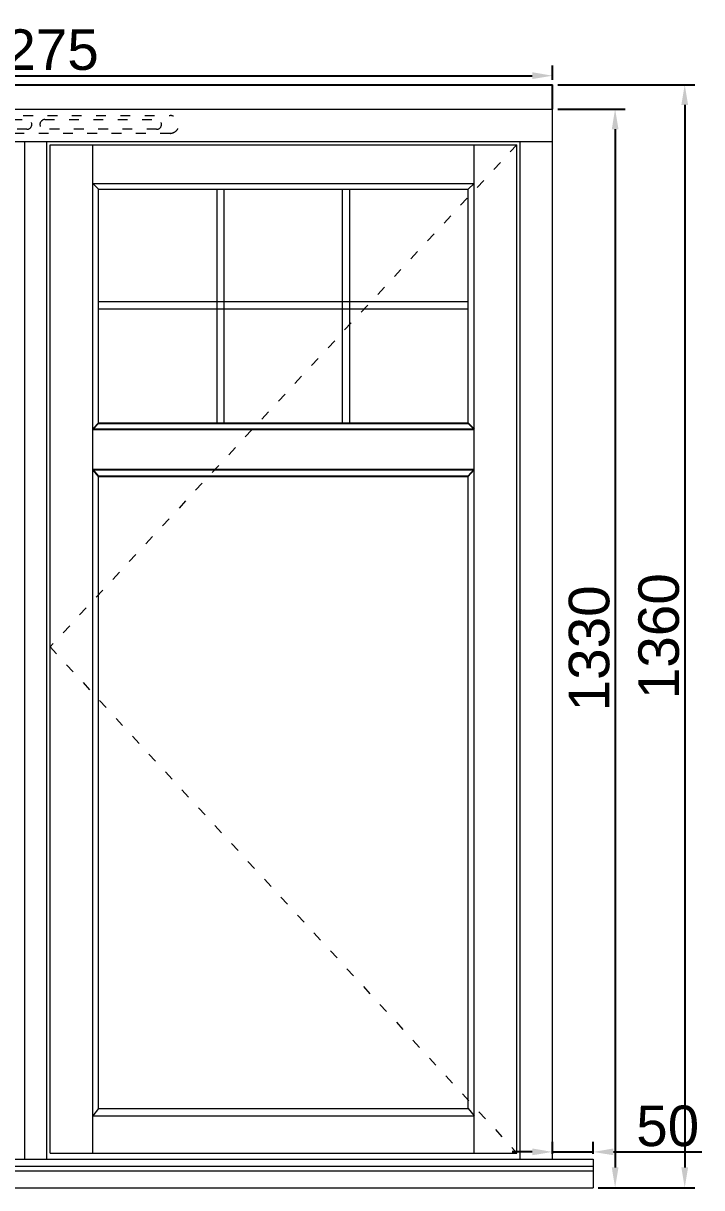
# Model space of a CAD drawing. Header units: millimetres. Extents: x 0 to 182016, y 11 to 3710.
# Drawn here: x 32548 to 33385, y 1312 to 2748 of the extents above; entities that cross this region are included whole.
import ezdxf

# ---------------------------------------------------------------- set-up
doc = ezdxf.new("R2010")
doc.units = ezdxf.units.MM
doc.linetypes.add('ACAD_ISO03W100', pattern=[30, 12, -18])
doc.styles.get("Standard").update_dxf_attribs({"font": 'arial.ttf'})
doc.dimstyles.new('Padidinti matmenys', dxfattribs={"dimscale": 10, "dimtxt": 5, "dimasz": 2.5, "dimexe": 1.25, "dimexo": 0.625, "dimtad": 1, "dimdec": 1, "dimtxsty": 'Standard', "dimcen": 2.5, "dimadec": 0, "dimazin": 0, "dimtfac": 1, "dimtdec": 1, "dimtmove": 0, "dimatfit": 3, "dimfxl": 1, "dimarcsym": 0})

# ---------------------------------------------------------------- blocks, each defined once
blk = doc.blocks.new('*D1146')
at = {"color": 0, "lineweight": -2, "transparency": 16777216}
for p, q in [((31925.9, 2678.4), (31925.9, 2695.8)), ((33200.9, 2678.4), (33200.9, 2695.8)), ((31950.9, 2683.3), (33175.9, 2683.3))]:
    blk.add_line(p, q, dxfattribs=at)
at = {"color": 0, "transparency": 16777216}
for points in [[(31950.9, 2687.5), (31950.9, 2679.2), (31925.9, 2683.3)], [(33175.9, 2687.5), (33175.9, 2679.2), (33200.9, 2683.3)]]:
    blk.add_solid(points, dxfattribs=at)
at = {"layer": 'Defpoints', "color": 0, "transparency": 16777216}
for p in [(31925.9, 2672.2), (33200.9, 2683.3), (33200.9, 2672.2)]:
    blk.add_point(p, dxfattribs=at)
at = {"color": 0, "lineweight": 5, "transparency": 16777216, "insert": (32563.4, 2715.1), "char_height": 50, "attachment_point": 5}
blk.add_mtext('1275', dxfattribs=at)
blk = doc.blocks.new('*D1147')
at = {"color": 0, "lineweight": -2, "transparency": 16777216}
for p, q in [((33207.2, 2642.2), (33290.5, 2642.2)), ((33278, 2617.2), (33278, 1337.2)), ((33257.2, 1312.2), (33290.5, 1312.2))]:
    blk.add_line(p, q, dxfattribs=at)
at = {"color": 0, "transparency": 16777216}
for points in [[(33273.9, 2617.2), (33282.2, 2617.2), (33278, 2642.2)], [(33273.9, 1337.2), (33282.2, 1337.2), (33278, 1312.2)]]:
    blk.add_solid(points, dxfattribs=at)
at = {"layer": 'Defpoints', "color": 0, "transparency": 16777216}
for p in [(33200.9, 2642.2), (33250.9, 1312.2), (33278, 1312.2)]:
    blk.add_point(p, dxfattribs=at)
at = {"color": 0, "lineweight": 5, "transparency": 16777216, "insert": (33246.2, 1977.2), "char_height": 50, "attachment_point": 5, "rotation": 90}
blk.add_mtext('1330', dxfattribs=at)
blk = doc.blocks.new('*D1926')
at = {"color": 0, "lineweight": -2, "ltscale": 0.1, "transparency": 16777216}
for p, q in [((33200.9, 1353.8), (33200.9, 1368.8)), ((33250.9, 1353.8), (33250.9, 1368.8)), ((33175.9, 1356.3), (33150.9, 1356.3)), ((33200.9, 1356.3), (33250.9, 1356.3)), ((33275.9, 1356.3), (33384.9, 1356.3))]:
    blk.add_line(p, q, dxfattribs=at)
at = {"color": 0, "ltscale": 0.1, "transparency": 16777216}
for points in [[(33175.9, 1360.5), (33175.9, 1352.2), (33200.9, 1356.3)], [(33275.9, 1360.5), (33275.9, 1352.2), (33250.9, 1356.3)]]:
    blk.add_solid(points, dxfattribs=at)
at = {"layer": 'Defpoints', "color": 0, "ltscale": 0.1, "transparency": 16777216}
for p in [(33250.9, 1356.3), (33200.9, 1347.5), (33250.9, 1347.5)]:
    blk.add_point(p, dxfattribs=at)
at = {"color": 0, "ltscale": 0.1, "transparency": 16777216, "insert": (33342.9, 1388.1), "char_height": 50, "attachment_point": 5}
blk.add_mtext('50', dxfattribs=at)
blk = doc.blocks.new('*D1928')
at = {"color": 0, "lineweight": -2, "ltscale": 0.1, "transparency": 16777216}
for p, q in [((33207.2, 2672.2), (33376.4, 2672.2)), ((33363.9, 2647.2), (33363.9, 1337.2)), ((33257.2, 1312.2), (33376.4, 1312.2))]:
    blk.add_line(p, q, dxfattribs=at)
at = {"color": 0, "ltscale": 0.1, "transparency": 16777216}
for points in [[(33359.7, 2647.2), (33368.1, 2647.2), (33363.9, 2672.2)], [(33359.7, 1337.2), (33368.1, 1337.2), (33363.9, 1312.2)]]:
    blk.add_solid(points, dxfattribs=at)
at = {"layer": 'Defpoints', "color": 0, "ltscale": 0.1, "transparency": 16777216}
for p in [(33200.9, 2672.2), (33250.9, 1312.2), (33363.9, 1312.2)]:
    blk.add_point(p, dxfattribs=at)
at = {"color": 0, "ltscale": 0.1, "transparency": 16777216, "insert": (33332.1, 1992.2), "char_height": 50, "attachment_point": 5, "rotation": 90}
blk.add_mtext('1360', dxfattribs=at)
blk = doc.blocks.new('tv')
at = {"linetype": 'ACAD_ISO03W100', "lineweight": 5}
for p, q in [((29400.1, 41533.7), (29731.1, 41533.7)), ((29731.1, 41511.7), (29400.1, 41511.7))]:
    blk.add_line(p, q, dxfattribs=at)
for points in [[(29416.6, 41528.7), (29554.6, 41528.7, -1), (29554.6, 41516.7), (29416.6, 41516.7, -1)], [(29576.6, 41516.7, -1), (29576.6, 41528.7), (29714.6, 41528.7, -1), (29714.6, 41516.7)]]:
    blk.add_lwpolyline(points, format="xyb", close=True, dxfattribs=at)
for centre, start, end in [((29400.1, 41522.7), 90, 270), ((29731.1, 41522.7), 270, 90)]:
    blk.add_arc(centre, 11, start, end, dxfattribs=at)

msp = doc.modelspace()

# ---------------------------------------------------------------- linework, layer by layer
at = {"ltscale": 0.1}
for p, q in [((31925.9374146, 2672.192222), (33200.9152085, 2672.192222)), ((33200.9152085, 2642.192222), (33200.9152085, 2672.192222)), ((32640.9263117, 2254.6690019), (33096.9152085, 2254.6690019)), ((32633.6092174, 2247.3519076), (33104.2323028, 2247.3519076)), ((32633.6092174, 2197.7674281), (33104.2323028, 2197.7674281)), ((32640.9263117, 2189.6690019), (33096.9152085, 2189.6690019))]:
    msp.add_line(p, q, dxfattribs=at)
at = {"lineweight": 5}
for p, q in [((31925.9374146, 2642.192222), (33200.9152085, 2642.192222)), ((33200.9152085, 1347.5116013), (33200.9152085, 2642.192222)), ((31925.9374146, 2602.1922216), (33200.9152085, 2602.1922216)), ((32549.9263117, 1347.5116013), (32549.9263117, 2602.1922216)), ((32576.9263117, 1347.5116013), (32576.9263117, 2602.1922216)), ((33160.9152081, 1347.5116013), (33160.9152081, 2602.1922216)), ((32580.9263117, 2598.1922216), (33156.9152081, 2598.1922216)), ((32580.9263117, 1354.9617728), (32580.9263117, 2598.1922216)), ((32633.6092174, 1354.9617728), (32633.6092174, 2598.1922216)), ((33104.2323028, 1354.9617728), (33104.2323028, 2598.1922216)), ((33156.9152081, 1354.9617728), (33156.9152081, 2598.1922216)), ((32633.6092174, 2550.5093159), (33104.2323028, 2550.5093159)), ((32640.9263117, 2543.1922216), (32633.6092174, 2550.5093159)), ((32640.9263117, 2543.1922216), (33096.9152085, 2543.1922216)), ((32640.9263117, 2254.6690019), (32640.9263117, 2543.1922216)), ((32786.9263117, 2254.6690019), (32786.9263117, 2543.1922216)), ((32795.9263117, 2254.6690019), (32795.9263117, 2543.1922216)), ((32941.9263117, 2254.6690019), (32941.9263117, 2543.1922216)), ((32950.9263117, 2254.6690019), (32950.9263117, 2543.1922216)), ((33096.9152085, 2543.1922216), (33104.2323028, 2550.5093159)), ((33096.9152085, 2254.6690019), (33096.9152085, 2543.1922216)), ((32640.9263117, 2404.9256242), (33096.9152085, 2404.9256242)), ((32640.9263117, 2395.9256242), (33096.9152085, 2395.9256242)), ((32640.9263117, 1409.9617728), (32640.9263117, 2189.6690019)), ((33096.9152085, 1409.9617728), (33096.9152085, 2189.6690019)), ((32640.9263117, 1409.9617728), (32633.6092174, 1400.980399)), ((32640.9263117, 1409.9617728), (33096.9152085, 1409.9617728)), ((33096.9152085, 1409.9617728), (33104.2323028, 1400.980399)), ((32633.6092174, 1400.980399), (33104.2323028, 1400.980399)), ((32580.9263117, 1354.9617728), (33156.9152081, 1354.9617728)), ((31875.9374146, 1347.5116013), (33250.9152085, 1347.5116013)), ((31875.9374146, 1338.734043), (33250.9152085, 1338.734043)), ((33250.9152085, 1347.5116013), (33250.9152085, 1312.1617728)), ((31875.9374146, 1332.7787661), (33250.9152085, 1332.7787661)), ((31875.9374146, 1312.1617728), (33250.9152085, 1312.1617728))]:
    msp.add_line(p, q, dxfattribs=at)
at = {"linetype": 'ACAD_ISO03W100', "lineweight": 5}
for p, q in [((33156.9152085, 2598.1922216), (32580.9263114, 1979.0769972)), ((32580.9263114, 1979.0769972), (33156.9152085, 1354.9617728))]:
    msp.add_line(p, q, dxfattribs=at)
at = {"ltscale": 0.1}
for points in [[(32640.9263117, 2254.6690019), (32633.6092174, 2247.3519076)], [(33096.9152085, 2254.6690019), (33104.2323028, 2247.3519076)], [(32633.6092174, 2197.7674281), (32640.9263117, 2189.6690019)], [(33096.9152085, 2189.6690019), (33104.2323028, 2197.7674281)]]:
    msp.add_lwpolyline(points, dxfattribs=at)

# ---------------------------------------------------------------- block references
at = {"color": 1}
msp.add_blockref('tv', (2997.8434793, -38899.4906216), dxfattribs=at)

# ---------------------------------------------------------------- dimensions: what is measured, and where the dimension line sits
at = {"color": 1, "lineweight": 5}
dim = msp.add_linear_dim(base=(33200.9152085, 2683.3307221), p1=(31925.9374146, 2672.192222), p2=(33200.9152085, 2672.192222), dimstyle='Padidinti matmenys', dxfattribs=at)
dim.commit()
dim.dimension.update_dxf_attribs({"geometry": '*D1146', "text_midpoint": (32563.4263115, 2715.1093715)})
at = {"color": 1, "ltscale": 0.1}
dim = msp.add_linear_dim(base=(33363.9108214, 1312.1617728), p1=(33200.9152085, 2672.192222), p2=(33250.9152085, 1312.1617728), angle=90, dimstyle='Padidinti matmenys', dxfattribs=at)
dim.commit()
dim.dimension.update_dxf_attribs({"geometry": '*D1928', "text_midpoint": (33332.1151188, 1992.1769974)})
at = {"color": 1, "lineweight": 5}
dim = msp.add_linear_dim(base=(33278.0395864, 1312.1617728), p1=(33200.9152085, 2642.192222), p2=(33250.9152085, 1312.1617728), angle=90, dimstyle='Padidinti matmenys', dxfattribs=at)
dim.commit()
dim.dimension.update_dxf_attribs({"geometry": '*D1147', "text_midpoint": (33246.2438838, 1977.1769974)})
at = {"color": 1, "ltscale": 0.1}
dim = msp.add_linear_dim(base=(33250.9152085, 1356.3493894), p1=(33200.9152085, 1347.5116013), p2=(33250.9152085, 1347.5116013), dimstyle='Padidinti matmenys', dxfattribs=at)
dim.commit()
dim.dimension.update_dxf_attribs({"geometry": '*D1926', "text_midpoint": (33342.8916751, 1388.1280388)})

doc.saveas('drawing.dxf')
